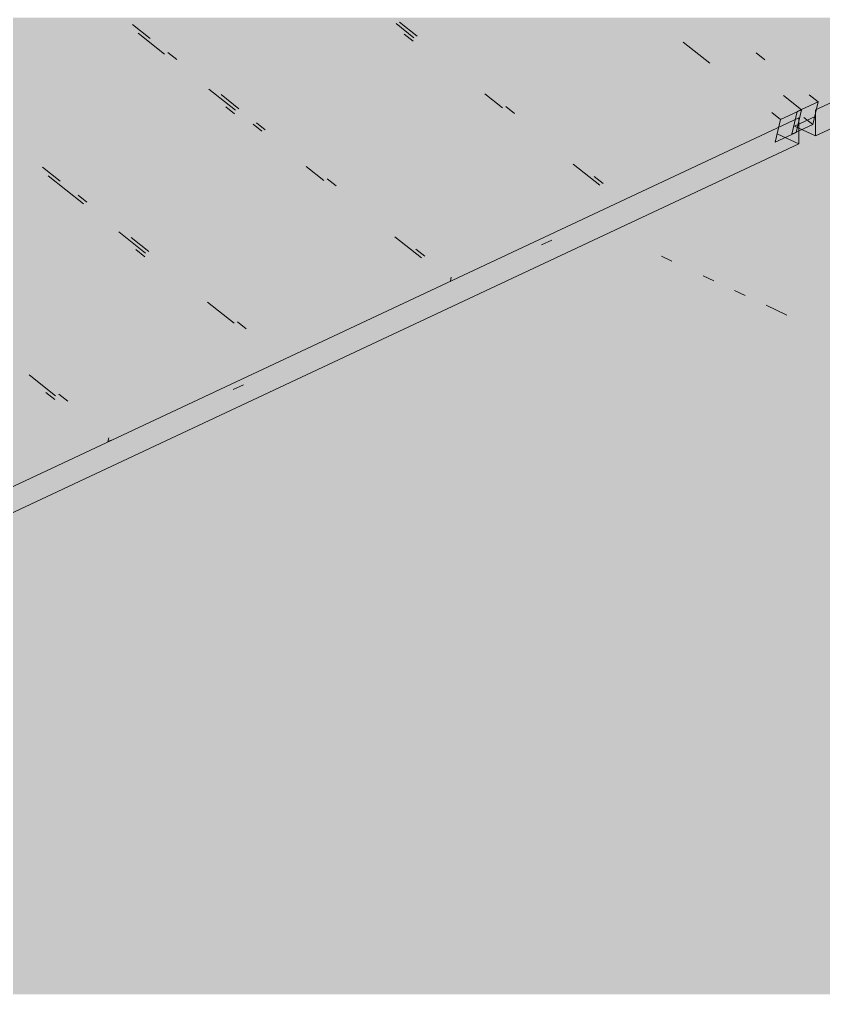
# Paper-space layout '03 3D Building and Roof' of a CAD drawing. Header units: millimetres. Extents: x 5 to 415, y 5 to 292.
# Drawn here: x 252.271 to 255.285, y 76.545 to 80.198 of the extents above; entities that cross this region are included whole.
import ezdxf

# ---------------------------------------------------------------- set-up
doc = ezdxf.new("R2010")
doc.units = ezdxf.units.MM
doc.layers.add('EXISTING', color=7, linetype='Continuous')
doc.layers.add('IMAGES', color=7, linetype='Continuous')

# ---------------------------------------------------------------- blocks, each defined once
blk = doc.blocks.new('SHEET_03')
at = {"layer": 'EXISTING', "color": 250, "lineweight": 9}
for p, q in [((255.2543, 79.8582), (259.0685, 81.6489)), ((253.7614, 80.135), (253.695, 80.1877)), ((252.7605, 80.1263), (252.6942, 80.179)), ((252.7149, 80.1468), (252.8145, 80.0678)), ((253.6825, 80.1819), (253.7489, 80.1292)), ((253.7458, 80.1156), (253.7126, 80.1419)), ((254.7584, 80.1124), (254.858, 80.0334)), ((252.8601, 80.0473), (252.8269, 80.0736)), ((255.0649, 80.0467), (255.0317, 80.073)), ((252.9804, 79.9361), (253.08, 79.8571)), ((253.0925, 79.8629), (253.0261, 79.9156)), ((254.0145, 79.9185), (254.0809, 79.8658)), ((255.2016, 79.8593), (255.1352, 79.912)), ((255.2641, 79.8887), (255.2309, 79.915)), ((255.2543, 79.7607), (255.5625, 79.9054)), ((253.0769, 79.8434), (253.0437, 79.8698)), ((254.1266, 79.8453), (254.0934, 79.8716)), ((255.2016, 79.8593), (255.1236, 79.8227)), ((255.182, 79.7742), (255.2016, 79.8593)), ((255.2641, 79.8887), (255.186, 79.852)), ((255.2445, 79.8035), (255.2641, 79.8887)), ((255.2543, 79.7607), (255.2543, 79.8582)), ((251.3776, 78.0382), (255.1918, 79.8289)), ((255.0904, 79.849), (255.1236, 79.8227)), ((255.1236, 79.8227), (255.104, 79.7376)), ((255.186, 79.852), (255.1664, 79.7669)), ((255.1762, 79.7974), (255.2533, 79.8335)), ((255.1918, 79.8289), (255.1918, 79.7314)), ((255.2113, 79.8299), (255.2445, 79.8035)), ((253.1464, 79.8044), (253.1796, 79.7781)), ((253.1921, 79.7839), (253.1589, 79.8103)), ((255.1664, 79.7669), (255.2445, 79.8035)), ((255.1762, 79.7974), (255.2543, 79.7607)), ((255.104, 79.7376), (255.182, 79.7742)), ((255.1918, 79.7314), (255.1138, 79.768)), ((251.3776, 77.9407), (255.1918, 79.7314)), ((252.4236, 79.5908), (252.3572, 79.6435)), ((253.3456, 79.6464), (253.412, 79.5937)), ((254.3464, 79.6551), (254.446, 79.5761)), ((252.3779, 79.6113), (252.5107, 79.5059)), ((253.4577, 79.5732), (253.4245, 79.5995)), ((254.4585, 79.5819), (254.4253, 79.6083)), ((252.5232, 79.5118), (252.49, 79.5381)), ((252.6435, 79.4006), (252.7431, 79.3216)), ((252.7556, 79.3274), (252.6892, 79.3801)), ((253.6775, 79.383), (253.7771, 79.3039)), ((254.2276, 79.352), (254.2662, 79.3701)), ((252.7399, 79.3079), (252.7067, 79.3343)), ((253.7896, 79.3098), (253.7564, 79.3362)), ((254.6767, 79.3098), (254.716, 79.2914)), ((254.8337, 79.2361), (254.873, 79.2177)), ((253.8861, 79.2172), (253.8892, 79.2308)), ((254.9515, 79.1808), (254.9907, 79.1624)), ((252.9754, 79.1372), (253.075, 79.0582)), ((255.0692, 79.1256), (255.1477, 79.0887)), ((253.1207, 79.0377), (253.0875, 79.064)), ((252.3065, 78.8651), (252.4061, 78.7861)), ((252.403, 78.7724), (252.3698, 78.7988)), ((253.0718, 78.8094), (253.1103, 78.8275)), ((252.4518, 78.7656), (252.4186, 78.7919)), ((252.6053, 78.628), (252.6022, 78.6144)), ((252.6022, 78.6144), (252.6146, 78.6203))]:
    blk.add_line(p, q, dxfattribs=at)
at = {"layer": 'IMAGES', "color": 7}
for points in [[(251.9455, 80.1079), (252.4273, 80.1079), (251.9455, 80.2043), (252.4273, 80.2043)], [(252.4273, 80.1079), (252.5236, 80.1079), (252.4273, 80.2043), (252.5236, 80.2043)], [(252.5236, 80.1079), (252.62, 80.1079), (252.5236, 80.2043), (252.62, 80.2043)], [(252.62, 80.1079), (252.8127, 80.1079), (252.62, 80.2043), (252.8127, 80.2043)], [(252.8127, 80.1079), (252.9091, 80.1079), (252.8127, 80.2043), (252.9091, 80.2043)], [(252.9091, 80.1079), (253.4873, 80.1079), (252.9091, 80.2043), (253.4873, 80.2043)], [(253.4873, 80.1079), (253.5836, 80.1079), (253.4873, 80.2043), (253.5836, 80.2043)], [(253.5836, 80.1079), (253.7764, 80.1079), (253.5836, 80.2043), (253.7764, 80.2043)], [(253.7764, 80.1079), (253.8727, 80.1079), (253.7764, 80.2043), (253.8727, 80.2043)], [(253.8727, 80.1079), (253.9691, 80.1079), (253.8727, 80.2043), (253.9691, 80.2043)], [(253.9691, 80.1079), (254.4509, 80.1079), (253.9691, 80.2043), (254.4509, 80.2043)], [(254.4509, 80.1079), (254.5473, 80.1079), (254.4509, 80.2043), (254.5473, 80.2043)], [(254.5473, 80.1079), (254.6436, 80.1079), (254.5473, 80.2043), (254.6436, 80.2043)], [(254.6436, 80.1079), (254.74, 80.1079), (254.6436, 80.2043), (254.74, 80.2043)], [(254.74, 80.1079), (254.9327, 80.1079), (254.74, 80.2043), (254.9327, 80.2043)], [(254.9327, 80.1079), (255.0291, 80.1079), (254.9327, 80.2043), (255.0291, 80.2043)], [(255.0291, 80.1079), (255.2218, 80.1079), (255.0291, 80.2043), (255.2218, 80.2043)], [(255.2218, 80.1079), (255.3182, 80.1079), (255.2218, 80.2043), (255.3182, 80.2043)], [(252.0418, 80.0115), (252.7164, 80.0115), (252.0418, 80.1079), (252.7164, 80.1079)], [(252.7164, 80.0115), (252.9091, 80.0115), (252.7164, 80.1079), (252.9091, 80.1079)], [(252.9091, 80.0115), (253.0055, 80.0115), (252.9091, 80.1079), (253.0055, 80.1079)], [(253.0055, 80.0115), (253.1018, 80.0115), (253.0055, 80.1079), (253.1018, 80.1079)], [(253.1018, 80.0115), (253.5836, 80.0115), (253.1018, 80.1079), (253.5836, 80.1079)], [(253.5836, 80.0115), (253.68, 80.0115), (253.5836, 80.1079), (253.68, 80.1079)], [(253.68, 80.0115), (253.7764, 80.0115), (253.68, 80.1079), (253.7764, 80.1079)], [(253.7764, 80.0115), (253.8727, 80.0115), (253.7764, 80.1079), (253.8727, 80.1079)], [(253.8727, 80.0115), (253.9691, 80.0115), (253.8727, 80.1079), (253.9691, 80.1079)], [(253.9691, 80.0115), (254.0655, 80.0115), (253.9691, 80.1079), (254.0655, 80.1079)], [(254.0655, 80.0115), (254.1618, 80.0115), (254.0655, 80.1079), (254.1618, 80.1079)], [(254.1618, 80.0115), (254.5473, 80.0115), (254.1618, 80.1079), (254.5473, 80.1079)], [(254.5473, 80.0115), (254.6436, 80.0115), (254.5473, 80.1079), (254.6436, 80.1079)], [(254.6436, 80.0115), (254.9327, 80.0115), (254.6436, 80.1079), (254.9327, 80.1079)], [(254.9327, 80.0115), (255.0291, 80.0115), (254.9327, 80.1079), (255.0291, 80.1079)], [(255.0291, 80.0115), (255.1255, 80.0115), (255.0291, 80.1079), (255.1255, 80.1079)], [(255.1255, 80.0115), (255.2218, 80.0115), (255.1255, 80.1079), (255.2218, 80.1079)], [(255.2218, 80.0115), (255.3182, 80.0115), (255.2218, 80.1079), (255.3182, 80.1079)], [(252.1382, 79.9151), (252.8127, 79.9151), (252.1382, 80.0115), (252.8127, 80.0115)], [(252.8127, 79.9151), (252.9091, 79.9151), (252.8127, 80.0115), (252.9091, 80.0115)], [(252.9091, 79.9151), (253.0055, 79.9151), (252.9091, 80.0115), (253.0055, 80.0115)], [(253.0055, 79.9151), (253.1018, 79.9151), (253.0055, 80.0115), (253.1018, 80.0115)], [(253.1018, 79.9151), (253.68, 79.9151), (253.1018, 80.0115), (253.68, 80.0115)], [(253.68, 79.9151), (253.7764, 79.9151), (253.68, 80.0115), (253.7764, 80.0115)], [(253.7764, 79.9151), (253.8727, 79.9151), (253.7764, 80.0115), (253.8727, 80.0115)], [(253.8727, 79.9151), (254.0655, 79.9151), (253.8727, 80.0115), (254.0655, 80.0115)], [(254.0655, 79.9151), (254.1618, 79.9151), (254.0655, 80.0115), (254.1618, 80.0115)], [(254.1618, 79.9151), (254.2582, 79.9151), (254.1618, 80.0115), (254.2582, 80.0115)], [(254.2582, 79.9151), (254.6436, 79.9151), (254.2582, 80.0115), (254.6436, 80.0115)], [(254.6436, 79.9151), (254.8364, 79.9151), (254.6436, 80.0115), (254.8364, 80.0115)], [(254.8364, 79.9151), (254.9327, 79.9151), (254.8364, 80.0115), (254.9327, 80.0115)], [(254.9327, 79.8187), (255.1255, 79.8187), (254.9327, 80.0115), (255.1255, 80.0115)], [(255.1255, 79.9151), (255.2218, 79.9151), (255.1255, 80.0115), (255.2218, 80.0115)], [(255.2218, 79.9151), (255.3182, 79.9151), (255.2218, 80.0115), (255.3182, 80.0115)], [(252.2345, 79.8187), (252.3309, 79.8187), (252.2345, 79.9151), (252.3309, 79.9151)], [(252.3309, 79.8187), (252.8127, 79.8187), (252.3309, 79.9151), (252.8127, 79.9151)], [(252.8127, 79.8187), (252.9091, 79.8187), (252.8127, 79.9151), (252.9091, 79.9151)], [(252.9091, 79.8187), (253.0055, 79.8187), (252.9091, 79.9151), (253.0055, 79.9151)], [(253.0055, 79.8187), (253.1982, 79.8187), (253.0055, 79.9151), (253.1982, 79.9151)], [(253.1982, 79.8187), (253.2945, 79.8187), (253.1982, 79.9151), (253.2945, 79.9151)], [(253.2945, 79.8187), (253.8727, 79.8187), (253.2945, 79.9151), (253.8727, 79.9151)], [(253.8727, 79.8187), (253.9691, 79.8187), (253.8727, 79.9151), (253.9691, 79.9151)], [(253.9691, 79.8187), (254.0655, 79.8187), (253.9691, 79.9151), (254.0655, 79.9151)], [(254.0655, 79.8187), (254.1618, 79.8187), (254.0655, 79.9151), (254.1618, 79.9151)], [(254.1618, 79.8187), (254.2582, 79.8187), (254.1618, 79.9151), (254.2582, 79.9151)], [(254.2582, 79.8187), (254.3545, 79.8187), (254.2582, 79.9151), (254.3545, 79.9151)], [(254.3545, 79.8187), (254.74, 79.8187), (254.3545, 79.9151), (254.74, 79.9151)], [(254.74, 79.8187), (254.8364, 79.8187), (254.74, 79.9151), (254.8364, 79.9151)], [(254.8364, 79.8187), (254.9327, 79.8187), (254.8364, 79.9151), (254.9327, 79.9151)], [(255.1255, 79.8187), (255.4145, 79.8187), (255.1255, 79.9151), (255.4145, 79.9151)], [(252.2345, 79.7223), (252.3309, 79.7223), (252.2345, 79.8187), (252.3309, 79.8187)], [(252.3309, 79.7223), (252.4273, 79.7223), (252.3309, 79.8187), (252.4273, 79.8187)], [(252.4273, 79.7223), (252.9091, 79.7223), (252.4273, 79.8187), (252.9091, 79.8187)], [(252.9091, 79.7223), (253.0055, 79.7223), (252.9091, 79.8187), (253.0055, 79.8187)], [(253.0055, 79.7223), (253.1018, 79.7223), (253.0055, 79.8187), (253.1018, 79.8187)], [(253.1018, 79.7223), (253.1982, 79.7223), (253.1018, 79.8187), (253.1982, 79.8187)], [(253.1982, 79.7223), (253.2945, 79.7223), (253.1982, 79.8187), (253.2945, 79.8187)], [(253.2945, 79.7223), (253.3909, 79.7223), (253.2945, 79.8187), (253.3909, 79.8187)], [(253.3909, 79.7223), (253.4873, 79.7223), (253.3909, 79.8187), (253.4873, 79.8187)], [(253.4873, 79.7223), (253.9691, 79.7223), (253.4873, 79.8187), (253.9691, 79.8187)], [(253.9691, 79.7223), (254.0655, 79.7223), (253.9691, 79.8187), (254.0655, 79.8187)], [(254.0655, 79.7223), (254.2582, 79.7223), (254.0655, 79.8187), (254.2582, 79.8187)], [(254.2582, 79.7223), (254.3545, 79.7223), (254.2582, 79.8187), (254.3545, 79.8187)], [(254.3545, 79.7223), (254.6436, 79.7223), (254.3545, 79.8187), (254.6436, 79.8187)], [(254.6436, 79.7223), (254.74, 79.7223), (254.6436, 79.8187), (254.74, 79.8187)], [(254.74, 79.7223), (254.8364, 79.7223), (254.74, 79.8187), (254.8364, 79.8187)], [(254.8364, 79.7223), (254.9327, 79.7223), (254.8364, 79.8187), (254.9327, 79.8187)], [(254.9327, 79.7223), (255.0291, 79.7223), (254.9327, 79.8187), (255.0291, 79.8187)], [(255.0291, 79.7223), (255.1255, 79.7223), (255.0291, 79.8187), (255.1255, 79.8187)], [(255.1255, 79.7223), (255.5109, 79.7223), (255.1255, 79.8187), (255.5109, 79.8187)], [(252.2345, 79.6259), (252.4273, 79.6259), (252.2345, 79.7223), (252.4273, 79.7223)], [(252.4273, 79.6259), (253.1018, 79.6259), (252.4273, 79.7223), (253.1018, 79.7223)], [(253.1018, 79.6259), (253.1982, 79.6259), (253.1018, 79.7223), (253.1982, 79.7223)], [(253.1982, 79.6259), (253.2945, 79.6259), (253.1982, 79.7223), (253.2945, 79.7223)], [(253.2945, 79.6259), (253.3909, 79.6259), (253.2945, 79.7223), (253.3909, 79.7223)], [(253.3909, 79.6259), (253.4873, 79.6259), (253.3909, 79.7223), (253.4873, 79.7223)], [(253.4873, 79.6259), (253.5836, 79.6259), (253.4873, 79.7223), (253.5836, 79.7223)], [(253.5836, 79.6259), (254.0655, 79.6259), (253.5836, 79.7223), (254.0655, 79.7223)], [(254.0655, 79.6259), (254.1618, 79.6259), (254.0655, 79.7223), (254.1618, 79.7223)], [(254.1618, 79.6259), (254.2582, 79.6259), (254.1618, 79.7223), (254.2582, 79.7223)], [(254.2582, 79.6259), (254.3545, 79.6259), (254.2582, 79.7223), (254.3545, 79.7223)], [(254.3545, 79.6259), (254.4509, 79.6259), (254.3545, 79.7223), (254.4509, 79.7223)], [(254.4509, 79.6259), (254.6436, 79.6259), (254.4509, 79.7223), (254.6436, 79.7223)], [(254.6436, 79.6259), (254.9327, 79.6259), (254.6436, 79.7223), (254.9327, 79.7223)], [(254.9327, 79.6259), (255.0291, 79.6259), (254.9327, 79.7223), (255.0291, 79.7223)], [(255.0291, 79.6259), (255.4145, 79.6259), (255.0291, 79.7223), (255.4145, 79.7223)], [(252.2345, 79.5295), (252.3309, 79.5295), (252.2345, 79.6259), (252.3309, 79.6259)], [(252.3309, 79.5295), (252.5236, 79.5295), (252.3309, 79.6259), (252.5236, 79.6259)], [(252.5236, 79.5295), (252.62, 79.5295), (252.5236, 79.6259), (252.62, 79.6259)], [(252.62, 79.5295), (253.1982, 79.5295), (252.62, 79.6259), (253.1982, 79.6259)], [(253.1982, 79.5295), (253.2945, 79.5295), (253.1982, 79.6259), (253.2945, 79.6259)], [(253.2945, 79.5295), (253.3909, 79.5295), (253.2945, 79.6259), (253.3909, 79.6259)], [(253.3909, 79.5295), (253.4873, 79.5295), (253.3909, 79.6259), (253.4873, 79.6259)], [(253.4873, 79.5295), (253.5836, 79.5295), (253.4873, 79.6259), (253.5836, 79.6259)], [(253.5836, 79.5295), (253.68, 79.5295), (253.5836, 79.6259), (253.68, 79.6259)], [(253.68, 79.5295), (253.7764, 79.5295), (253.68, 79.6259), (253.7764, 79.6259)], [(253.7764, 79.5295), (254.1618, 79.5295), (253.7764, 79.6259), (254.1618, 79.6259)], [(254.1618, 79.5295), (254.2582, 79.5295), (254.1618, 79.6259), (254.2582, 79.6259)], [(254.2582, 79.5295), (254.3545, 79.5295), (254.2582, 79.6259), (254.3545, 79.6259)], [(254.3545, 79.5295), (254.5473, 79.5295), (254.3545, 79.6259), (254.5473, 79.6259)], [(254.5473, 79.5295), (254.74, 79.5295), (254.5473, 79.6259), (254.74, 79.6259)], [(254.74, 79.5295), (254.8364, 79.5295), (254.74, 79.6259), (254.8364, 79.6259)], [(254.8364, 79.5295), (255.4145, 79.5295), (254.8364, 79.6259), (255.4145, 79.6259)], [(251.7527, 79.4331), (252.4273, 79.4331), (251.7527, 79.5295), (252.4273, 79.5295)], [(252.4273, 79.4331), (252.62, 79.4331), (252.4273, 79.5295), (252.62, 79.5295)], [(252.62, 79.4331), (252.7164, 79.4331), (252.62, 79.5295), (252.7164, 79.5295)], [(252.7164, 79.4331), (252.8127, 79.4331), (252.7164, 79.5295), (252.8127, 79.5295)], [(252.8127, 79.4331), (253.2945, 79.4331), (252.8127, 79.5295), (253.2945, 79.5295)], [(253.2945, 79.4331), (253.3909, 79.4331), (253.2945, 79.5295), (253.3909, 79.5295)], [(253.3909, 79.3367), (253.4873, 79.3367), (253.3909, 79.5295), (253.4873, 79.5295)], [(253.4873, 79.4331), (253.5836, 79.4331), (253.4873, 79.5295), (253.5836, 79.5295)], [(253.5836, 79.4331), (253.68, 79.4331), (253.5836, 79.5295), (253.68, 79.5295)], [(253.68, 79.4331), (253.7764, 79.4331), (253.68, 79.5295), (253.7764, 79.5295)], [(253.7764, 79.4331), (253.8727, 79.4331), (253.7764, 79.5295), (253.8727, 79.5295)], [(253.8727, 79.4331), (253.9691, 79.4331), (253.8727, 79.5295), (253.9691, 79.5295)], [(253.9691, 79.4331), (254.0655, 79.4331), (253.9691, 79.5295), (254.0655, 79.5295)], [(254.0655, 79.4331), (254.1618, 79.4331), (254.0655, 79.5295), (254.1618, 79.5295)], [(254.1618, 79.4331), (254.2582, 79.4331), (254.1618, 79.5295), (254.2582, 79.5295)], [(254.2582, 79.4331), (254.4509, 79.4331), (254.2582, 79.5295), (254.4509, 79.5295)], [(254.4509, 79.4331), (254.5473, 79.4331), (254.4509, 79.5295), (254.5473, 79.5295)], [(254.5473, 79.4331), (254.6436, 79.4331), (254.5473, 79.5295), (254.6436, 79.5295)], [(254.6436, 79.4331), (254.74, 79.4331), (254.6436, 79.5295), (254.74, 79.5295)], [(254.74, 79.4331), (255.5109, 79.4331), (254.74, 79.5295), (255.5109, 79.5295)], [(251.9455, 79.3367), (252.4273, 79.3367), (251.9455, 79.4331), (252.4273, 79.4331)], [(252.4273, 79.3367), (252.5236, 79.3367), (252.4273, 79.4331), (252.5236, 79.4331)], [(252.5236, 79.3367), (252.62, 79.3367), (252.5236, 79.4331), (252.62, 79.4331)], [(252.62, 79.3367), (252.8127, 79.3367), (252.62, 79.4331), (252.8127, 79.4331)], [(252.8127, 79.3367), (252.9091, 79.3367), (252.8127, 79.4331), (252.9091, 79.4331)], [(252.9091, 79.3367), (253.3909, 79.3367), (252.9091, 79.4331), (253.3909, 79.4331)], [(253.4873, 79.3367), (253.5836, 79.3367), (253.4873, 79.4331), (253.5836, 79.4331)], [(253.5836, 79.3367), (253.68, 79.3367), (253.5836, 79.4331), (253.68, 79.4331)], [(253.68, 79.3367), (253.7764, 79.3367), (253.68, 79.4331), (253.7764, 79.4331)], [(253.7764, 79.3367), (253.9691, 79.3367), (253.7764, 79.4331), (253.9691, 79.4331)], [(253.9691, 79.3367), (254.0655, 79.3367), (253.9691, 79.4331), (254.0655, 79.4331)], [(254.0655, 79.3367), (254.1618, 79.3367), (254.0655, 79.4331), (254.1618, 79.4331)], [(254.1618, 79.3367), (254.2582, 79.3367), (254.1618, 79.4331), (254.2582, 79.4331)], [(254.2582, 79.3367), (254.3545, 79.3367), (254.2582, 79.4331), (254.3545, 79.4331)], [(254.3545, 79.3367), (254.4509, 79.3367), (254.3545, 79.4331), (254.4509, 79.4331)], [(254.4509, 79.2403), (256.9564, 79.2403), (254.4509, 79.4331), (256.9564, 79.4331)], [(252.0418, 79.2403), (252.5236, 79.2403), (252.0418, 79.3367), (252.5236, 79.3367)], [(252.5236, 79.2403), (252.62, 79.2403), (252.5236, 79.3367), (252.62, 79.3367)], [(252.62, 79.2403), (252.7164, 79.2403), (252.62, 79.3367), (252.7164, 79.3367)], [(252.7164, 79.2403), (252.9091, 79.2403), (252.7164, 79.3367), (252.9091, 79.3367)], [(252.9091, 79.2403), (253.0055, 79.2403), (252.9091, 79.3367), (253.0055, 79.3367)], [(253.0055, 79.2403), (253.1018, 79.2403), (253.0055, 79.3367), (253.1018, 79.3367)], [(253.1018, 79.2403), (253.4873, 79.2403), (253.1018, 79.3367), (253.4873, 79.3367)], [(253.4873, 79.2403), (253.68, 79.2403), (253.4873, 79.3367), (253.68, 79.3367)], [(253.68, 79.2403), (253.7764, 79.2403), (253.68, 79.3367), (253.7764, 79.3367)], [(253.7764, 79.2403), (253.9691, 79.2403), (253.7764, 79.3367), (253.9691, 79.3367)], [(253.9691, 79.2403), (254.0655, 79.2403), (253.9691, 79.3367), (254.0655, 79.3367)], [(254.0655, 79.2403), (254.2582, 79.2403), (254.0655, 79.3367), (254.2582, 79.3367)], [(254.2582, 79.2403), (254.3545, 79.2403), (254.2582, 79.3367), (254.3545, 79.3367)], [(254.3545, 79.2403), (254.4509, 79.2403), (254.3545, 79.3367), (254.4509, 79.3367)], [(252.1382, 79.1439), (252.7164, 79.1439), (252.1382, 79.2403), (252.7164, 79.2403)], [(252.7164, 79.1439), (252.8127, 79.1439), (252.7164, 79.2403), (252.8127, 79.2403)], [(252.8127, 79.1439), (252.9091, 79.1439), (252.8127, 79.2403), (252.9091, 79.2403)], [(252.9091, 79.1439), (253.0055, 79.1439), (252.9091, 79.2403), (253.0055, 79.2403)], [(253.0055, 79.1439), (253.1018, 79.1439), (253.0055, 79.2403), (253.1018, 79.2403)], [(253.1018, 79.1439), (253.1982, 79.1439), (253.1018, 79.2403), (253.1982, 79.2403)], [(253.1982, 79.1439), (253.2945, 79.1439), (253.1982, 79.2403), (253.2945, 79.2403)], [(253.2945, 79.1439), (253.5836, 79.1439), (253.2945, 79.2403), (253.5836, 79.2403)], [(253.5836, 79.1439), (253.68, 79.1439), (253.5836, 79.2403), (253.68, 79.2403)], [(253.68, 79.1439), (253.7764, 79.1439), (253.68, 79.2403), (253.7764, 79.2403)], [(253.7764, 79.1439), (253.9691, 79.1439), (253.7764, 79.2403), (253.9691, 79.2403)], [(253.9691, 79.1439), (254.1618, 79.1439), (253.9691, 79.2403), (254.1618, 79.2403)], [(254.1618, 79.1439), (254.2582, 79.1439), (254.1618, 79.2403), (254.2582, 79.2403)], [(254.2582, 79.1439), (254.3545, 79.1439), (254.2582, 79.2403), (254.3545, 79.2403)], [(254.3545, 79.1439), (256.86, 79.1439), (254.3545, 79.2403), (256.86, 79.2403)], [(252.1382, 79.0475), (252.8127, 79.0475), (252.1382, 79.1439), (252.8127, 79.1439)], [(252.8127, 79.0475), (252.9091, 79.0475), (252.8127, 79.1439), (252.9091, 79.1439)], [(252.9091, 79.0475), (253.0055, 79.0475), (252.9091, 79.1439), (253.0055, 79.1439)], [(253.0055, 79.0475), (253.1018, 79.0475), (253.0055, 79.1439), (253.1018, 79.1439)], [(253.1018, 79.0475), (253.1982, 79.0475), (253.1018, 79.1439), (253.1982, 79.1439)], [(253.1982, 79.0475), (253.2945, 79.0475), (253.1982, 79.1439), (253.2945, 79.1439)], [(253.2945, 79.0475), (253.3909, 79.0475), (253.2945, 79.1439), (253.3909, 79.1439)], [(253.3909, 79.0475), (253.4873, 79.0475), (253.3909, 79.1439), (253.4873, 79.1439)], [(253.4873, 78.8547), (253.5836, 78.8547), (253.4873, 79.1439), (253.5836, 79.1439)], [(253.5836, 79.0475), (253.68, 79.0475), (253.5836, 79.1439), (253.68, 79.1439)], [(253.68, 79.0475), (253.8727, 79.0475), (253.68, 79.1439), (253.8727, 79.1439)], [(253.8727, 79.0475), (254.0655, 79.0475), (253.8727, 79.1439), (254.0655, 79.1439)], [(254.0655, 79.0475), (254.1618, 79.0475), (254.0655, 79.1439), (254.1618, 79.1439)], [(254.1618, 79.0475), (254.2582, 79.0475), (254.1618, 79.1439), (254.2582, 79.1439)], [(254.2582, 79.0475), (254.3545, 79.0475), (254.2582, 79.1439), (254.3545, 79.1439)], [(254.3545, 79.0475), (254.4509, 79.0475), (254.3545, 79.1439), (254.4509, 79.1439)], [(254.4509, 79.0475), (254.5473, 79.0475), (254.4509, 79.1439), (254.5473, 79.1439)], [(254.5473, 79.0475), (256.5709, 79.0475), (254.5473, 79.1439), (256.5709, 79.1439)], [(252.2345, 78.9511), (252.3309, 78.9511), (252.2345, 79.0475), (252.3309, 79.0475)], [(252.3309, 78.9511), (252.4273, 78.9511), (252.3309, 79.0475), (252.4273, 79.0475)], [(252.4273, 78.9511), (252.9091, 78.9511), (252.4273, 79.0475), (252.9091, 79.0475)], [(252.9091, 78.9511), (253.0055, 78.9511), (252.9091, 79.0475), (253.0055, 79.0475)], [(253.0055, 78.9511), (253.1018, 78.9511), (253.0055, 79.0475), (253.1018, 79.0475)], [(253.1018, 78.9511), (253.1982, 78.9511), (253.1018, 79.0475), (253.1982, 79.0475)], [(253.1982, 78.9511), (253.3909, 78.9511), (253.1982, 79.0475), (253.3909, 79.0475)], [(253.3909, 78.9511), (253.4873, 78.9511), (253.3909, 79.0475), (253.4873, 79.0475)], [(253.5836, 78.9511), (253.7764, 78.9511), (253.5836, 79.0475), (253.7764, 79.0475)], [(253.7764, 78.9511), (253.8727, 78.9511), (253.7764, 79.0475), (253.8727, 79.0475)], [(253.8727, 78.9511), (253.9691, 78.9511), (253.8727, 79.0475), (253.9691, 79.0475)], [(253.9691, 78.9511), (254.1618, 78.9511), (253.9691, 79.0475), (254.1618, 79.0475)], [(254.1618, 78.9511), (254.2582, 78.9511), (254.1618, 79.0475), (254.2582, 79.0475)], [(254.2582, 78.9511), (254.3545, 78.9511), (254.2582, 79.0475), (254.3545, 79.0475)], [(254.3545, 78.9511), (254.5473, 78.9511), (254.3545, 79.0475), (254.5473, 79.0475)], [(254.5473, 78.9511), (254.6436, 78.9511), (254.5473, 79.0475), (254.6436, 79.0475)], [(254.6436, 78.9511), (254.74, 78.9511), (254.6436, 79.0475), (254.74, 79.0475)], [(254.74, 78.9511), (256.3782, 78.9511), (254.74, 79.0475), (256.3782, 79.0475)], [(252.2345, 78.8547), (252.3309, 78.8547), (252.2345, 78.9511), (252.3309, 78.9511)], [(252.3309, 78.8547), (252.4273, 78.8547), (252.3309, 78.9511), (252.4273, 78.9511)], [(252.4273, 78.8547), (252.5236, 78.8547), (252.4273, 78.9511), (252.5236, 78.9511)], [(252.5236, 78.8547), (252.7164, 78.8547), (252.5236, 78.9511), (252.7164, 78.9511)], [(252.7164, 78.8547), (252.9091, 78.8547), (252.7164, 78.9511), (252.9091, 78.9511)], [(252.9091, 78.8547), (253.0055, 78.8547), (252.9091, 78.9511), (253.0055, 78.9511)], [(253.0055, 78.8547), (253.1018, 78.8547), (253.0055, 78.9511), (253.1018, 78.9511)], [(253.1018, 78.8547), (253.1982, 78.8547), (253.1018, 78.9511), (253.1982, 78.9511)], [(253.1982, 78.8547), (253.2945, 78.8547), (253.1982, 78.9511), (253.2945, 78.9511)], [(253.2945, 78.8547), (253.3909, 78.8547), (253.2945, 78.9511), (253.3909, 78.9511)], [(253.3909, 78.8547), (253.4873, 78.8547), (253.3909, 78.9511), (253.4873, 78.9511)], [(253.5836, 78.8547), (253.7764, 78.8547), (253.5836, 78.9511), (253.7764, 78.9511)], [(253.7764, 78.8547), (253.9691, 78.8547), (253.7764, 78.9511), (253.9691, 78.9511)], [(253.9691, 78.8547), (254.5473, 78.8547), (253.9691, 78.9511), (254.5473, 78.9511)], [(254.5473, 78.8547), (254.6436, 78.8547), (254.5473, 78.9511), (254.6436, 78.9511)], [(254.6436, 78.8547), (254.74, 78.8547), (254.6436, 78.9511), (254.74, 78.9511)], [(254.74, 78.8547), (254.8364, 78.8547), (254.74, 78.9511), (254.8364, 78.9511)], [(254.8364, 78.8547), (254.9327, 78.8547), (254.8364, 78.9511), (254.9327, 78.9511)], [(254.9327, 78.8547), (255.0291, 78.8547), (254.9327, 78.9511), (255.0291, 78.9511)], [(255.0291, 78.8547), (256.1855, 78.8547), (255.0291, 78.9511), (256.1855, 78.9511)], [(252.2345, 78.7583), (252.3309, 78.7583), (252.2345, 78.8547), (252.3309, 78.8547)], [(252.3309, 78.7583), (252.5236, 78.7583), (252.3309, 78.8547), (252.5236, 78.8547)], [(252.5236, 78.7583), (252.62, 78.7583), (252.5236, 78.8547), (252.62, 78.8547)], [(252.62, 78.7583), (252.7164, 78.7583), (252.62, 78.8547), (252.7164, 78.8547)], [(252.7164, 78.7583), (252.8127, 78.7583), (252.7164, 78.8547), (252.8127, 78.8547)], [(252.8127, 78.7583), (253.1018, 78.7583), (252.8127, 78.8547), (253.1018, 78.8547)], [(253.1018, 78.7583), (253.1982, 78.7583), (253.1018, 78.8547), (253.1982, 78.8547)], [(253.1982, 78.7583), (253.2945, 78.7583), (253.1982, 78.8547), (253.2945, 78.8547)], [(253.2945, 78.7583), (253.4873, 78.7583), (253.2945, 78.8547), (253.4873, 78.8547)], [(253.4873, 78.7583), (253.5836, 78.7583), (253.4873, 78.8547), (253.5836, 78.8547)], [(253.5836, 78.7583), (253.7764, 78.7583), (253.5836, 78.8547), (253.7764, 78.8547)], [(253.7764, 78.7583), (254.6436, 78.7583), (253.7764, 78.8547), (254.6436, 78.8547)], [(254.6436, 78.7583), (254.74, 78.7583), (254.6436, 78.8547), (254.74, 78.8547)], [(254.74, 78.7583), (255.0291, 78.7583), (254.74, 78.8547), (255.0291, 78.8547)], [(255.0291, 78.7583), (255.1255, 78.7583), (255.0291, 78.8547), (255.1255, 78.8547)], [(255.1255, 78.7583), (255.2218, 78.7583), (255.1255, 78.8547), (255.2218, 78.8547)], [(255.2218, 78.7583), (255.9927, 78.7583), (255.2218, 78.8547), (255.9927, 78.8547)], [(252.2345, 78.6619), (252.3309, 78.6619), (252.2345, 78.7583), (252.3309, 78.7583)], [(252.3309, 78.6619), (252.4273, 78.6619), (252.3309, 78.7583), (252.4273, 78.7583)], [(252.4273, 78.6619), (252.5236, 78.6619), (252.4273, 78.7583), (252.5236, 78.7583)], [(252.5236, 78.6619), (252.62, 78.6619), (252.5236, 78.7583), (252.62, 78.7583)], [(252.62, 78.6619), (252.7164, 78.6619), (252.62, 78.7583), (252.7164, 78.7583)], [(252.7164, 78.6619), (252.8127, 78.6619), (252.7164, 78.7583), (252.8127, 78.7583)], [(252.8127, 78.6619), (252.9091, 78.6619), (252.8127, 78.7583), (252.9091, 78.7583)], [(252.9091, 78.6619), (253.0055, 78.6619), (252.9091, 78.7583), (253.0055, 78.7583)], [(253.0055, 78.6619), (253.1018, 78.6619), (253.0055, 78.7583), (253.1018, 78.7583)], [(253.1018, 78.6619), (253.1982, 78.6619), (253.1018, 78.7583), (253.1982, 78.7583)], [(253.1982, 78.6619), (253.2945, 78.6619), (253.1982, 78.7583), (253.2945, 78.7583)], [(253.2945, 78.6619), (253.3909, 78.6619), (253.2945, 78.7583), (253.3909, 78.7583)], [(253.3909, 78.6619), (253.4873, 78.6619), (253.3909, 78.7583), (253.4873, 78.7583)], [(253.4873, 78.6619), (253.5836, 78.6619), (253.4873, 78.7583), (253.5836, 78.7583)], [(253.5836, 78.6619), (255.0291, 78.6619), (253.5836, 78.7583), (255.0291, 78.7583)], [(255.0291, 78.6619), (255.1255, 78.6619), (255.0291, 78.7583), (255.1255, 78.7583)], [(255.1255, 78.6619), (255.2218, 78.6619), (255.1255, 78.7583), (255.2218, 78.7583)], [(255.2218, 78.6619), (255.3182, 78.6619), (255.2218, 78.7583), (255.3182, 78.7583)], [(252.1382, 78.5655), (252.3309, 78.5655), (252.1382, 78.6619), (252.3309, 78.6619)], [(252.3309, 78.5655), (252.4273, 78.5655), (252.3309, 78.6619), (252.4273, 78.6619)], [(252.4273, 78.5655), (252.62, 78.5655), (252.4273, 78.6619), (252.62, 78.6619)], [(252.62, 78.5655), (252.7164, 78.5655), (252.62, 78.6619), (252.7164, 78.6619)], [(252.7164, 78.5655), (252.8127, 78.5655), (252.7164, 78.6619), (252.8127, 78.6619)], [(252.8127, 78.5655), (252.9091, 78.5655), (252.8127, 78.6619), (252.9091, 78.6619)], [(252.9091, 78.5655), (253.0055, 78.5655), (252.9091, 78.6619), (253.0055, 78.6619)], [(253.0055, 78.5655), (253.1018, 78.5655), (253.0055, 78.6619), (253.1018, 78.6619)], [(253.1018, 78.5655), (253.2945, 78.5655), (253.1018, 78.6619), (253.2945, 78.6619)], [(253.2945, 78.5655), (255.1255, 78.5655), (253.2945, 78.6619), (255.1255, 78.6619)], [(255.1255, 78.5655), (255.2218, 78.5655), (255.1255, 78.6619), (255.2218, 78.6619)], [(255.2218, 78.5655), (255.3182, 78.5655), (255.2218, 78.6619), (255.3182, 78.6619)], [(252.2345, 78.4691), (252.3309, 78.4691), (252.2345, 78.5655), (252.3309, 78.5655)], [(252.3309, 78.4691), (252.5236, 78.4691), (252.3309, 78.5655), (252.5236, 78.5655)], [(252.5236, 78.4691), (252.62, 78.4691), (252.5236, 78.5655), (252.62, 78.5655)], [(252.62, 78.4691), (252.7164, 78.4691), (252.62, 78.5655), (252.7164, 78.5655)], [(252.7164, 78.4691), (252.8127, 78.4691), (252.7164, 78.5655), (252.8127, 78.5655)], [(252.8127, 78.4691), (252.9091, 78.4691), (252.8127, 78.5655), (252.9091, 78.5655)], [(252.9091, 78.4691), (253.1018, 78.4691), (252.9091, 78.5655), (253.1018, 78.5655)], [(253.1018, 78.4691), (255.4145, 78.4691), (253.1018, 78.5655), (255.4145, 78.5655)], [(252.2345, 78.2763), (252.3309, 78.2763), (252.2345, 78.4691), (252.3309, 78.4691)], [(252.3309, 78.3727), (252.5236, 78.3727), (252.3309, 78.4691), (252.5236, 78.4691)], [(252.5236, 78.3727), (252.62, 78.3727), (252.5236, 78.4691), (252.62, 78.4691)], [(252.62, 78.3727), (252.7164, 78.3727), (252.62, 78.4691), (252.7164, 78.4691)], [(252.7164, 78.3727), (252.8127, 78.3727), (252.7164, 78.4691), (252.8127, 78.4691)], [(252.8127, 78.3727), (252.9091, 78.3727), (252.8127, 78.4691), (252.9091, 78.4691)], [(252.9091, 78.3727), (255.5109, 78.3727), (252.9091, 78.4691), (255.5109, 78.4691)], [(252.3309, 78.2763), (252.5236, 78.2763), (252.3309, 78.3727), (252.5236, 78.3727)], [(252.5236, 78.2763), (252.7164, 78.2763), (252.5236, 78.3727), (252.7164, 78.3727)], [(252.7164, 78.2763), (252.8127, 78.2763), (252.7164, 78.3727), (252.8127, 78.3727)], [(252.8127, 78.2763), (259.6545, 78.2763), (252.8127, 78.3727), (259.6545, 78.3727)], [(252.2345, 78.1799), (252.3309, 78.1799), (252.2345, 78.2763), (252.3309, 78.2763)], [(252.3309, 78.1799), (252.5236, 78.1799), (252.3309, 78.2763), (252.5236, 78.2763)], [(252.5236, 78.1799), (259.5582, 78.1799), (252.5236, 78.2763), (259.5582, 78.2763)], [(252.0418, 78.0835), (252.3309, 78.0835), (252.0418, 78.1799), (252.3309, 78.1799)], [(252.3309, 78.0835), (259.2691, 78.0835), (252.3309, 78.1799), (259.2691, 78.1799)], [(252.0418, 77.9871), (259.0764, 77.9871), (252.0418, 78.0835), (259.0764, 78.0835)], [(251.9455, 77.8907), (258.8836, 77.8907), (251.9455, 77.9871), (258.8836, 77.9871)], [(251.6564, 77.7943), (258.6909, 77.7943), (251.6564, 77.8907), (258.6909, 77.8907)], [(251.4636, 77.6979), (258.4982, 77.6979), (251.4636, 77.7943), (258.4982, 77.7943)], [(251.2709, 77.6015), (258.2091, 77.6015), (251.2709, 77.6979), (258.2091, 77.6979)], [(251.0782, 77.5051), (258.0164, 77.5051), (251.0782, 77.6015), (258.0164, 77.6015)], [(250.8855, 77.4087), (257.8236, 77.4087), (250.8855, 77.5051), (257.8236, 77.5051)], [(250.6927, 77.3123), (257.7273, 77.3123), (250.6927, 77.4087), (257.7273, 77.4087)], [(250.5, 77.2159), (257.5345, 77.2159), (250.5, 77.3123), (257.5345, 77.3123)], [(250.2109, 77.1195), (257.1491, 77.1195), (250.2109, 77.2159), (257.1491, 77.2159)], [(250.0182, 77.0231), (257.0527, 77.0231), (250.0182, 77.1195), (257.0527, 77.1195)], [(249.8255, 76.9267), (256.7636, 76.9267), (249.8255, 77.0231), (256.7636, 77.0231)], [(249.6327, 76.8303), (256.5709, 76.8303), (249.6327, 76.9267), (256.5709, 76.9267)], [(249.5364, 76.7339), (256.3782, 76.7339), (249.5364, 76.8303), (256.3782, 76.8303)], [(249.2473, 76.6375), (256.1855, 76.6375), (249.2473, 76.7339), (256.1855, 76.7339)], [(249.0545, 76.5411), (255.9927, 76.5411), (249.0545, 76.6375), (255.9927, 76.6375)]]:
    blk.add_solid(points, dxfattribs=at)

psp = doc.layouts.new('03 3D Building and Roof')

# ---------------------------------------------------------------- block references
psp.add_blockref('SHEET_03', (0, 0))

doc.saveas('drawing.dxf')
